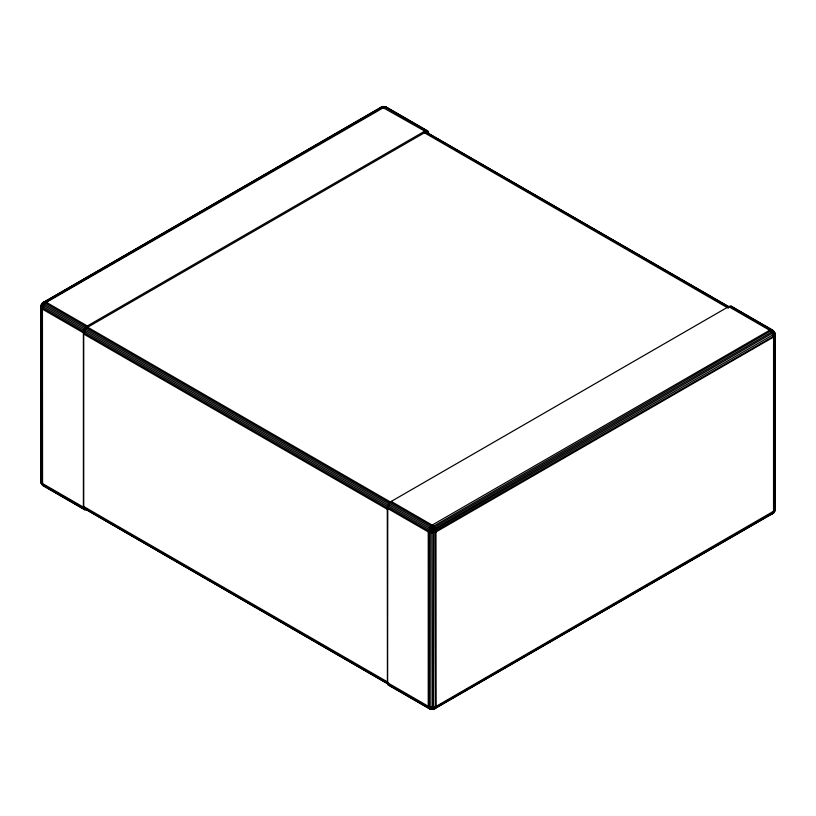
<?xml version="1.0" encoding="UTF-8"?>
<svg xmlns="http://www.w3.org/2000/svg" width="816" height="816" viewBox="0 0 816 816"><rect width="100%" height="100%" fill="white"/><g stroke="black" fill="none" stroke-linecap="round" stroke-linejoin="round"><path stroke-width="1.22" d="M387.284 508.246L428.237 531.889L432.174 532.828L436.111 531.889L773.568 337.059L773.14 332.877L770.651 329.807L769.631 330.245L432.174 525.076L430.205 526.82L428.237 531.889L428.237 706.228C428.165 709.94 433.459 710.297 435.581 708.196L436.111 706.228L435.979 530.635L434.959 528.013L432.174 525.076L391.221 501.422L389.252 503.176L387.284 508.246L387.416 683.686L388.436 685.134L429.389 708.778L433.255 709.4L773.548 512.999L773.568 337.059L771.599 331.99L769.631 330.245L426.411 132.253L424.442 132.784L87.669 327.216L85.7 328.96L83.732 334.03L83.732 506.532L84.262 508.501L428.369 707.329L430.848 708.013L434.989 707.023L774.455 510.734L775.2 509.123L774.894 332.999L772.415 329.97L731.462 306.316L728.678 306.592L391.221 501.422M428.716 133.416L427.564 130.866L386.611 107.222L383.561 106.519L381.041 107.222L42.962 302.634L40.8 306.877L41.106 483.001L43.585 486.03L84.538 509.684L87.322 509.408M84.538 509.684L83.385 507.134L83.385 332.795L42.432 309.152L40.994 307.703L42.697 303.317L44.401 301.798L46.369 302.328L87.322 325.972L424.779 131.141L427.564 130.866M83.385 332.795L84.538 328.909L87.322 325.972M388.783 684.532L387.62 681.982L387.763 508.225L83.864 332.775M774.945 510.581L775.006 508.297L774.945 510.581L773.568 511.397L773.038 513.366L770.651 514.1L771.64 513.386M45.349 486.193L43.585 486.03L42.055 484.724L41.106 483.001L40.994 480.379L40.994 482.042L42.432 483.48L83.385 507.134M771.599 329.715L773.945 331.276L774.894 332.999L775.006 335.621L773.568 337.059L774.027 334.223L773.303 331.531L771.599 329.715L770.651 329.807M42.299 303.695L44.401 301.798M41.687 304.603L40.994 307.703M775.006 335.621L775.006 333.958L775.006 509.959L774.027 512.489L771.599 514.202M83.915 330.215L42.962 306.571L41.249 304.756M773.303 512.683L774.557 510.52L774.751 511.244L773.568 511.397L774.027 512.489L772.487 513.55M40.994 482.042L41.055 305.419M387.284 682.584L428.237 706.228L432.174 707.166L436.111 706.228L435.713 707.441L434.602 708.461L433.612 707.064L433.612 532.726L435.071 529.686L774.027 334.223L774.945 335.07L773.568 337.059L774.435 334.346L773.344 330.715L770.651 330.99L431.287 527.503L429.389 532.399L429.389 706.738L430.501 709.196L434.234 709.084M41.177 305.051L42.187 303.287L43.452 303.583L85.354 327.716M773.813 512.713L774.823 510.949M428.767 708.196L432.541 708.563L436.111 706.228L433.561 709.145L432.541 708.563L432.174 532.828L433.561 529.247L772.415 333.183L773.813 332.806L775.108 334.009M773.568 337.059L774.823 333.397L774.017 331.745L772.487 331.612L432.439 528.329L430.736 532.726L430.848 708.013L431.735 709.267L432.99 708.971L436.111 706.228M380.287 108.559L382.745 106.6L384.713 106.559L387.233 107.804L385.499 106.804L381.766 106.916M42.055 303.96L42.86 302.583L45.349 303.073L86.302 326.716M435.581 708.196L434.143 709.033L432.174 708.502L430.205 709.033L387.804 684.553M42.452 303.001L381.857 106.967L424.779 131.141M773.548 512.999L434.143 709.033M433.194 708.931L431.154 708.931M381.857 106.967L380.419 107.804L382.439 106.855L383.459 107.437M383.01 107.029L384.815 107.233M390.201 502.166L431.154 525.82L434.234 528.533L436.111 531.889L432.266 531.95L428.369 530.635L387.416 506.991M390.201 685.287L388.436 685.134M389.252 503.176L430.205 526.82L436.111 531.889L428.767 529.309L387.804 505.665M40.892 481.991L42.187 483.194M42.697 484.469L41.443 483.745L41.177 482.603M43.452 485.52L41.616 483.011M84.884 509.082L85.7 509.337M428.196 131.447L385.795 106.967L383.826 107.498L46.369 302.328L44.401 304.072L42.432 309.152L42.565 484.582L42.962 485.449L85.354 509.929M730.646 306.071L773.038 330.551L773.435 331.418M428.584 132.314L384.846 107.069L382.806 107.069L43.452 303.583L41.545 308.479L41.677 483.878L83.518 508.225M729.698 306.163L771.283 330.174M426.411 132.253L729.535 307.265M425.452 132.345L728.249 307.163M424.442 132.784L728.331 308.234M773.568 511.397L774.435 511.897M87.669 327.216L390.456 502.024M86.649 327.95L389.446 502.768M85.7 328.96L388.498 503.768M41.565 304.103L84.538 328.909M388.436 504.37L436.111 531.889M84.884 330.154L388.783 505.604M84.262 331.449L388.151 506.899M83.518 331.541L42.565 307.897L40.892 305.99M83.732 334.03L387.62 509.48M83.732 506.532L387.62 681.982M83.864 507.634L387.763 683.084M84.262 508.501L388.498 684.145M773.568 332.52L774.455 333.183L774.323 332.122M731.462 306.316L732.085 306.898M427.217 132.508L428.237 133.957M434.989 532.073L435.469 707.462L773.945 512.04L774.313 335.886L435.979 530.635L434.989 532.073"/></g></svg>
